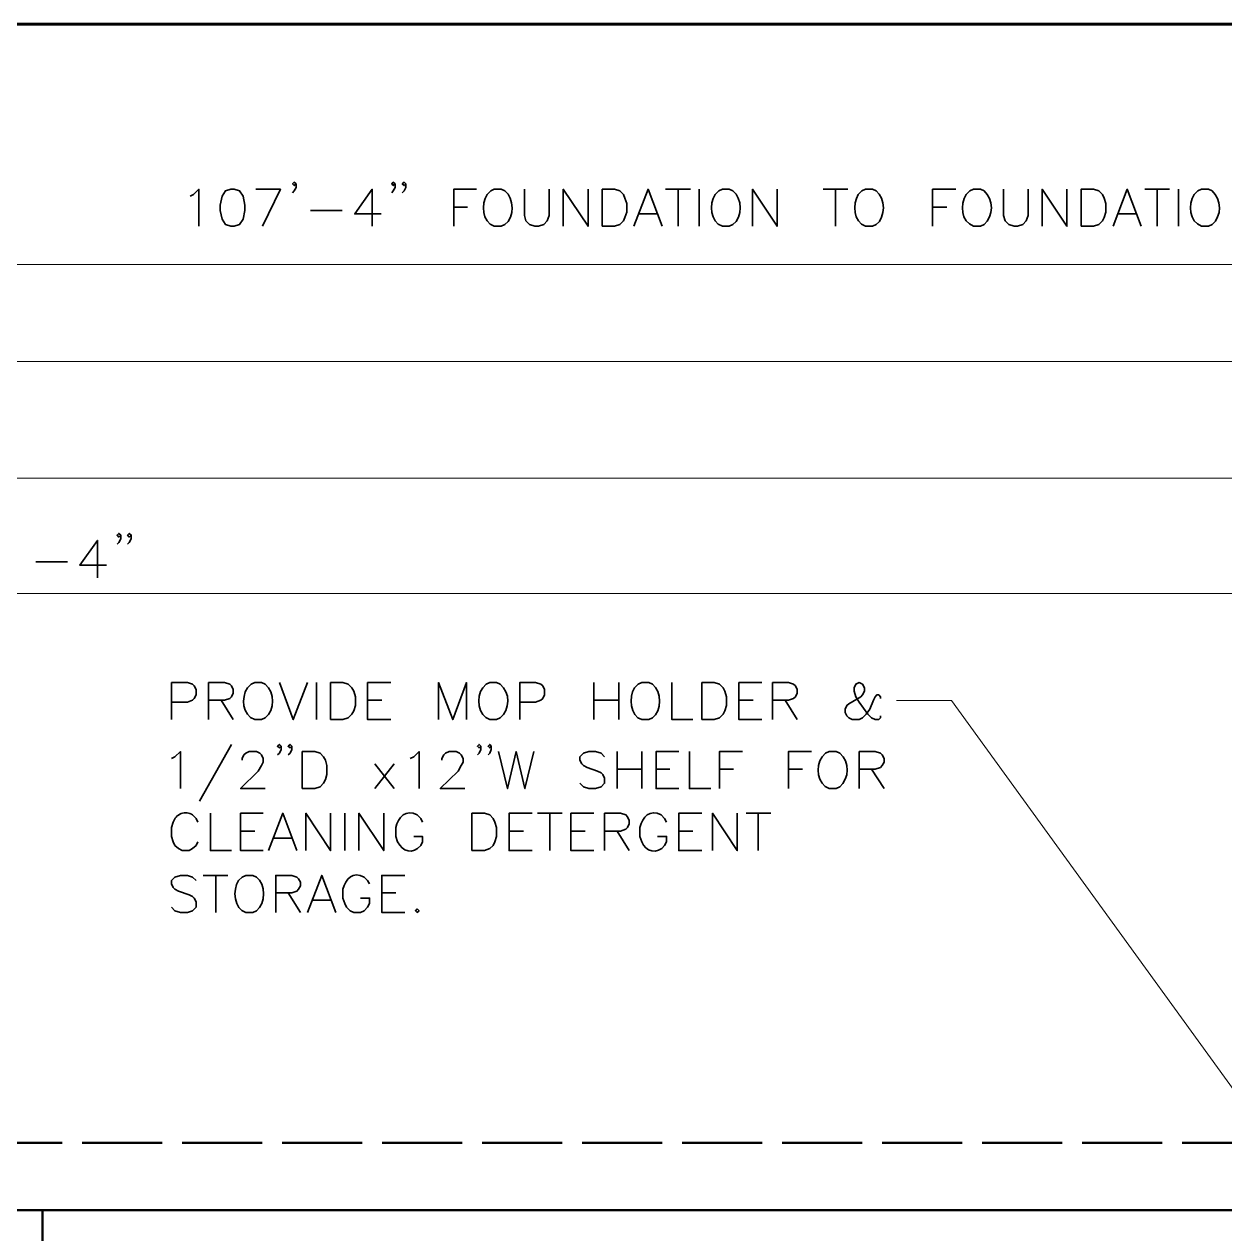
# Model space of a CAD drawing. Header units: inches. Extents: x 5 to 516, y -193 to 129.
# Drawn here: x 68.35 to 80.48, y 83.51 to 95.73 of the extents above; entities that cross this region are included whole.
import ezdxf

# ---------------------------------------------------------------- set-up
doc = ezdxf.new("R2010")
doc.units = ezdxf.units.IN
doc.header["$MEASUREMENT"] = 0
doc.linetypes.add('PDF_IMPORT', pattern=[1, 0.8, -0.2])
doc.layers.add('PDF_Geometry', color=7, linetype='Continuous')

msp = doc.modelspace()

# ---------------------------------------------------------------- linework, layer by layer
at = {"layer": 'PDF_Geometry', "lineweight": 60}
msp.add_lwpolyline([(144.7703083, 5.7343364), (144.7703083, 95.731007), (9.7736341, 95.731007), (9.7736341, 5.7343364)], dxfattribs=at)
at = {"layer": 'PDF_Geometry', "lineweight": 35}
for points in [[(71.1003059, 94.1176714), (71.0803059, 94.1010047), (71.0636393, 94.1176714), (71.0803059, 94.134338), (71.1003059, 94.1176714), (71.1003059, 94.0810047), (71.0803059, 94.0476714), (71.0636393, 94.0276714)], [(72.100306, 94.1176714), (72.080306, 94.1010047), (72.0636393, 94.1176714), (72.080306, 94.134338), (72.100306, 94.1176714), (72.100306, 94.0810047), (72.080306, 94.0476714), (72.0636393, 94.0276714)], [(72.2069683, 94.1176714), (72.1903017, 94.1010047), (72.1703017, 94.1176714), (72.1903017, 94.134338), (72.2069683, 94.1176714), (72.2069683, 94.0810047), (72.1903017, 94.0476714), (72.1703017, 94.0276714)], [(70.0269687, 93.9943396), (70.0636354, 94.0110063), (70.1169687, 94.0643397), (70.1169687, 93.6910063)], [(70.7602994, 93.6910085), (70.9402994, 94.0643418), (70.6902994, 94.0643418)], [(71.8669686, 93.6910068), (71.8669686, 94.0643402), (71.6903019, 93.8143402), (71.9569686, 93.8143402)], [(72.690299, 93.6910085), (72.690299, 94.0643418), (72.920299, 94.0643418)], [(73.2069728, 94.0476735), (73.1703061, 94.0643402), (73.1003061, 94.0643402), (73.0636394, 94.0476735), (73.0269728, 94.0110069)], [(73.4036373, 94.0643402), (73.4036373, 93.7976735), (73.4203039, 93.7443402), (73.4569706, 93.7076735), (73.510304, 93.6910068), (73.5469706, 93.6910068), (73.600304, 93.7076735), (73.6336373, 93.7443402), (73.6536373, 93.7976735), (73.6536373, 94.0643402)], [(73.7969682, 93.6910085), (73.7969682, 94.0643418), (74.0469682, 93.6910085), (74.0469682, 94.0643418)], [(74.5102997, 93.6910085), (74.653633, 94.0643418), (74.7969664, 93.6910085)], [(74.8303003, 94.0643402), (75.0803003, 94.0643402)], [(74.9569686, 94.0643402), (74.9569686, 93.6910068)], [(75.1703, 94.0643402), (75.1703, 93.6910068)], [(75.5103041, 94.0476735), (75.4736374, 94.0643402), (75.4036374, 94.0643402), (75.3669708, 94.0476735), (75.3303041, 94.0110069)], [(75.7069686, 93.6910085), (75.7069686, 94.0643418), (75.9569686, 93.6910085), (75.9569686, 94.0643418)], [(76.4203001, 94.0643402), (76.6703001, 94.0643402)], [(76.5469684, 94.0643402), (76.5469684, 93.6910068)], [(76.9569731, 94.0476735), (76.9203064, 94.0643402), (76.8503064, 94.0643402), (76.8136397, 94.0476735), (76.7769731, 94.0110069)], [(77.5269693, 93.6910085), (77.5269693, 94.0643418), (77.7603027, 94.0643418)], [(78.0469661, 94.0476735), (78.0102994, 94.0643402), (77.9402994, 94.0643402), (77.9036328, 94.0476735), (77.8669661, 94.0110069)], [(78.2436374, 94.0643402), (78.2436374, 93.7976735), (78.2603041, 93.7443402), (78.2969707, 93.7076735), (78.3503041, 93.6910068), (78.3836374, 93.6910068), (78.4403041, 93.7076735), (78.4736374, 93.7443402), (78.4936374, 93.7976735), (78.4936374, 94.0643402)], [(78.6336385, 93.6910085), (78.6336385, 94.0643418), (78.8836385, 93.6910085), (78.8836385, 94.0643418)], [(79.3503066, 93.6910085), (79.4936399, 94.0643418), (79.6336399, 93.6910085)], [(79.6703004, 94.0643402), (79.9203004, 94.0643402)], [(79.7969687, 94.0643402), (79.7969687, 93.6910068)], [(80.0103001, 94.0643402), (80.0103001, 93.6910068)], [(80.3503042, 94.0476735), (80.3136376, 94.0643402), (80.2436376, 94.0643402), (80.2069709, 94.0476735), (80.1703042, 94.0110069)], [(71.2436368, 93.8510087), (71.5636369, 93.8510087)], [(72.690299, 93.8843407), (72.830299, 93.8843407)], [(77.5269693, 93.8843407), (77.6703027, 93.8843407)], [(73.1003061, 93.6910068), (73.1703061, 93.6910068), (73.2069728, 93.7076735)], [(74.5636376, 93.8143402), (74.7436377, 93.8143402)], [(75.4036374, 93.6910068), (75.4736374, 93.6910068), (75.5103041, 93.7076735)], [(76.8503064, 93.6910068), (76.9203064, 93.6910068), (76.9569731, 93.7076735)], [(77.9402994, 93.6910068), (78.0102994, 93.6910068), (78.0469661, 93.7076735)], [(79.4036378, 93.8143402), (79.5803044, 93.8143402)], [(80.2436376, 93.6910068), (80.3136376, 93.6910068), (80.3503042, 93.7076735)], [(69.32697, 90.5710063), (69.30697, 90.5510063), (69.2903033, 90.5710063), (69.30697, 90.587673), (69.32697, 90.5710063), (69.32697, 90.5343396), (69.30697, 90.497673), (69.2903033, 90.4810063)], [(69.4336391, 90.5710063), (69.4136391, 90.5510063), (69.3969725, 90.5710063), (69.4136391, 90.587673), (69.4336391, 90.5710063), (69.4336391, 90.5343396), (69.4136391, 90.497673), (69.3969725, 90.4810063)], [(69.0936326, 90.1410084), (69.0936326, 90.5176751), (68.9136326, 90.2676751), (69.1836326, 90.2676751)], [(68.4703008, 90.3010071), (68.7903009, 90.3010071)], [(69.8403028, 88.7076707), (69.8403028, 89.081004), (70.0003029, 89.081004), (70.0536362, 89.0643374), (70.0703029, 89.0476707), (70.0903029, 89.011004), (70.0903029, 88.9576707), (70.0703029, 88.921004), (70.0536362, 88.9043373), (70.0003029, 88.8843373), (69.8403028, 88.8843373)], [(70.2136346, 88.7076707), (70.2136346, 89.081004), (70.3736346, 89.081004), (70.4303013, 89.0643374), (70.4469679, 89.0476707), (70.4636346, 89.011004), (70.4636346, 88.9743373), (70.4469679, 88.9376707), (70.4303013, 88.921004), (70.3736346, 88.9043373), (70.2136346, 88.9043373)], [(70.7869693, 89.0643425), (70.7503026, 89.0810092), (70.6803026, 89.0810092), (70.643636, 89.0643425), (70.6069693, 89.0276758)], [(70.9303027, 89.0810092), (71.0703027, 88.7076758), (71.213636, 89.0810092)], [(71.3036344, 89.0810092), (71.3036344, 88.7076758)], [(72.0536372, 88.7076707), (71.8203038, 88.7076707), (71.8203038, 89.081004), (72.0536372, 89.081004)], [(72.5369651, 88.7076707), (72.5369651, 89.081004), (72.6802985, 88.7076707), (72.8202985, 89.081004), (72.8202985, 88.7076707)], [(73.1603012, 89.0643425), (73.1236345, 89.0810092), (73.0536345, 89.0810092), (73.0169679, 89.0643425), (72.9836345, 89.0276758)], [(73.3569657, 88.7076707), (73.3569657, 89.081004), (73.5169657, 89.081004), (73.5702991, 89.0643374), (73.5902991, 89.0476707), (73.6069657, 89.011004), (73.6069657, 88.9576707), (73.5902991, 88.921004), (73.5702991, 88.9043373), (73.5169657, 88.8843373), (73.3569657, 88.8843373)], [(74.1069658, 89.0810092), (74.1069658, 88.7076758)], [(74.3569658, 89.0810092), (74.3569658, 88.7076758)], [(74.6969699, 89.0643425), (74.6603032, 89.0810092), (74.5903032, 89.0810092), (74.5536366, 89.0643425), (74.5169699, 89.0276758)], [(74.8936344, 89.0810092), (74.8936344, 88.7076758), (75.1069678, 88.7076758)], [(75.8036375, 88.7076707), (75.5703041, 88.7076707), (75.5703041, 89.081004), (75.8036375, 89.081004)], [(75.9103039, 88.7076707), (75.9103039, 89.081004), (76.0703039, 89.081004), (76.1236372, 89.0643374), (76.1436372, 89.0476707), (76.1603039, 89.011004), (76.1603039, 88.9743373), (76.1436372, 88.9376707), (76.1236372, 88.921004), (76.0703039, 88.9043373), (75.9103039, 88.9043373)], [(77.0003037, 88.9210089), (77.0003037, 88.9376756), (76.983637, 88.9576756), (76.963637, 88.9576756), (76.9469704, 88.9376756), (76.9303037, 88.9043422), (76.893637, 88.8143422), (76.8569703, 88.7610089), (76.8203037, 88.7243422), (76.7869703, 88.7076755), (76.713637, 88.7076755), (76.6803037, 88.7243422), (76.6603037, 88.7443422), (76.643637, 88.7776755), (76.643637, 88.8143422), (76.6603037, 88.8510089), (76.6803037, 88.8676756), (76.803637, 88.9376756), (76.8203037, 88.9576756), (76.8403037, 88.9943422), (76.8403037, 89.0276756), (76.8203037, 89.0643422), (76.7869703, 89.0810089), (76.7503037, 89.0643422), (76.733637, 89.0276756), (76.733637, 88.9943422), (76.7503037, 88.9376756), (76.7869703, 88.8843422), (76.873637, 88.7610089), (76.9103037, 88.7243422), (76.9469704, 88.7076755), (76.983637, 88.7076755), (77.0003037, 88.7243422), (77.0003037, 88.7443422)], [(70.3403029, 88.9043395), (70.4636362, 88.7076728)], [(71.8203038, 88.9043395), (71.9636372, 88.9043395)], [(74.1069658, 88.9043395), (74.3569658, 88.9043395)], [(75.5703041, 88.9043395), (75.7136375, 88.9043395)], [(76.0369654, 88.9043395), (76.1602987, 88.7076728)], [(70.6803026, 88.7076758), (70.7503026, 88.7076758), (70.7869693, 88.7243425)], [(73.0536345, 88.7076758), (73.1236345, 88.7076758), (73.1603012, 88.7243425)], [(74.5903032, 88.7076758), (74.6603032, 88.7076758), (74.6969699, 88.7243425)], [(70.446972, 88.4576706), (70.1236386, 87.8843373)], [(70.946972, 88.4376715), (70.9303054, 88.4210048), (70.9103054, 88.4376715), (70.9303054, 88.4576715), (70.946972, 88.4376715), (70.946972, 88.4043381), (70.9303054, 88.3676714), (70.9103054, 88.3510048)], [(71.0536344, 88.4376715), (71.0369677, 88.4210048), (71.0169677, 88.4376715), (71.0369677, 88.4576715), (71.0536344, 88.4376715), (71.0536344, 88.4043381), (71.0369677, 88.3676714), (71.0169677, 88.3510048)], [(72.9636348, 88.4376715), (72.9469681, 88.4210048), (72.9303015, 88.4376715), (72.9469681, 88.4576715), (72.9636348, 88.4376715), (72.9636348, 88.4043381), (72.9469681, 88.3676714), (72.9303015, 88.3510048)], [(73.0703039, 88.4376715), (73.0536373, 88.4210048), (73.0369706, 88.4376715), (73.0536373, 88.4576715), (73.0703039, 88.4376715), (73.0703039, 88.4043381), (73.0536373, 88.3676714), (73.0369706, 88.3510048)], [(69.8403028, 88.3143397), (69.8736362, 88.3310064), (69.9303029, 88.3843397), (69.9303029, 88.0110064)], [(70.5536343, 88.2976704), (70.5536343, 88.314337), (70.570301, 88.3510037), (70.590301, 88.3676704), (70.6236343, 88.384337), (70.6969677, 88.384337), (70.7336344, 88.3676704), (70.750301, 88.3510037), (70.7669677, 88.314337), (70.7669677, 88.2776704), (70.750301, 88.244337), (70.7136344, 88.1876703), (70.5369677, 88.0110037), (70.7869677, 88.0110037)], [(72.2503033, 88.3143397), (72.28697, 88.3310064), (72.3403033, 88.3843397), (72.3403033, 88.0110064)], [(72.5703039, 88.2976704), (72.5703039, 88.314337), (72.5903039, 88.3510037), (72.6069705, 88.3676704), (72.6436372, 88.384337), (72.7136372, 88.384337), (72.7503039, 88.3676704), (72.7669706, 88.3510037), (72.7869706, 88.314337), (72.7869706, 88.2776704), (72.7669706, 88.244337), (72.7336372, 88.1876703), (72.5536372, 88.0110037), (72.8036372, 88.0110037)], [(73.1436343, 88.3843403), (73.2336343, 88.0110069), (73.320301, 88.3843403), (73.410301, 88.0110069), (73.500301, 88.3843403)], [(74.2136349, 88.3310091), (74.1803016, 88.3676758), (74.1236349, 88.3843425), (74.0536349, 88.3843425), (74.0003016, 88.3676758), (73.9636349, 88.3310091), (73.9636349, 88.2976758), (73.9836349, 88.2610091), (74.0003016, 88.2443424), (74.0369682, 88.2243424), (74.1436349, 88.1876758), (74.1803016, 88.1710091), (74.1969682, 88.1543424), (74.2136349, 88.1176758), (74.2136349, 88.0643424), (74.1803016, 88.0276758), (74.1236349, 88.0110091), (74.0536349, 88.0110091), (74.0003016, 88.0276758), (73.9636349, 88.0643424)], [(74.3403032, 88.3843403), (74.3403032, 88.0110069)], [(74.5903032, 88.3843403), (74.5903032, 88.0110069)], [(74.9636341, 88.0110085), (74.7336341, 88.0110085), (74.7336341, 88.3843419), (74.9636341, 88.3843419)], [(75.0703041, 88.3843403), (75.0703041, 88.0110069), (75.2869708, 88.0110069)], [(75.3736353, 88.0110085), (75.3736353, 88.3843419), (75.6069686, 88.3843419)], [(76.0703042, 88.0110085), (76.0703042, 88.3843419), (76.3036375, 88.3843419)], [(76.5903009, 88.3676736), (76.5536343, 88.3843403), (76.4836343, 88.3843403), (76.4469676, 88.3676736), (76.4103009, 88.3310069)], [(76.7869655, 88.0110085), (76.7869655, 88.3843419), (76.9469655, 88.3843419), (77.0002988, 88.3676752), (77.0169655, 88.3510086), (77.0369655, 88.3143419), (77.0369655, 88.2776752), (77.0169655, 88.2443419), (77.0002988, 88.2243419), (76.9469655, 88.2076752), (76.7869655, 88.2076752)], [(71.8936342, 88.2610086), (72.0903009, 88.0110085)], [(72.090303, 88.2610086), (71.8936363, 88.0110085)], [(74.3403032, 88.2076706), (74.5903032, 88.2076706)], [(74.7336341, 88.2076706), (74.8736341, 88.2076706)], [(75.3736353, 88.2076706), (75.5169686, 88.2076706)], [(76.0703042, 88.2076706), (76.2136375, 88.2076706)], [(76.910304, 88.2076706), (77.0369706, 88.0110039)], [(76.4836343, 88.0110069), (76.5536343, 88.0110069), (76.5903009, 88.0276736)], [(70.2336338, 87.7610085), (70.2336338, 87.3843418), (70.4469671, 87.3843418)], [(70.766965, 87.3843402), (70.536965, 87.3843402), (70.536965, 87.7610069), (70.766965, 87.7610069)], [(70.8203037, 87.3843402), (70.9636371, 87.7610069), (71.1069704, 87.3843402)], [(71.1969721, 87.3843402), (71.1969721, 87.7610069), (71.4469721, 87.3843402), (71.4469721, 87.7610069)], [(71.590303, 87.7610085), (71.590303, 87.3843418)], [(71.7336339, 87.3843402), (71.7336339, 87.7610069), (71.9836339, 87.3843402), (71.9836339, 87.7610069)], [(72.373635, 87.6710088), (72.3569684, 87.7076755), (72.3203017, 87.7443421)], [(73.4836367, 87.3843402), (73.2503034, 87.3843402), (73.2503034, 87.7610069), (73.4836367, 87.7610069)], [(73.5369652, 87.7610085), (73.7869652, 87.7610085)], [(73.6603037, 87.7610085), (73.6603037, 87.3843418)], [(74.1069685, 87.3843402), (73.8736351, 87.3843402), (73.8736351, 87.7610069), (74.1069685, 87.7610069)], [(74.2136349, 87.3843402), (74.2136349, 87.7610069), (74.3736349, 87.7610069), (74.4303016, 87.7443402), (74.4469683, 87.7243402), (74.4636349, 87.6876736), (74.4636349, 87.6543402), (74.4469683, 87.6176736), (74.4303016, 87.6010069), (74.3736349, 87.5810069), (74.2136349, 87.5810069)], [(74.8403032, 87.6710088), (74.8203032, 87.7076755), (74.7869699, 87.7443421)], [(75.1969683, 87.3843402), (74.963635, 87.3843402), (74.963635, 87.7610069), (75.1969683, 87.7610069)], [(75.3036347, 87.3843402), (75.3036347, 87.7610069), (75.5536347, 87.3843402), (75.5536347, 87.7610069)], [(75.6436345, 87.7610085), (75.8936345, 87.7610085)], [(75.766973, 87.7610085), (75.766973, 87.3843418)], [(72.1069683, 87.6176755), (72.1069683, 87.5276754), (72.123635, 87.4743421)], [(74.5703032, 87.6176755), (74.5703032, 87.5276754), (74.5903032, 87.4743421)], [(70.536965, 87.5810091), (70.6802983, 87.5810091)], [(70.8736349, 87.5110085), (71.0536349, 87.5110085)], [(72.3569684, 87.4376754), (72.373635, 87.4743421), (72.373635, 87.5276754), (72.2869684, 87.5276754)], [(73.2503034, 87.5810091), (73.3936367, 87.5810091)], [(73.8736351, 87.5810091), (74.0169685, 87.5810091)], [(74.3403032, 87.5810091), (74.4636366, 87.3843424)], [(74.8203032, 87.4376754), (74.8403032, 87.4743421), (74.8403032, 87.5276754), (74.7503032, 87.5276754)], [(74.963635, 87.5810091), (75.1069683, 87.5810091)], [(70.0903029, 87.081009), (70.0536362, 87.1176757), (70.0003029, 87.1343424), (69.9303029, 87.1343424), (69.8736362, 87.1176757), (69.8403028, 87.081009), (69.8403028, 87.0476757), (69.8569695, 87.011009), (69.8736362, 86.9943423), (69.9103029, 86.9743423), (70.0169695, 86.9376757), (70.0536362, 86.921009), (70.0703029, 86.9043423), (70.0903029, 86.8676757), (70.0903029, 86.8143423), (70.0536362, 86.7776757), (70.0003029, 86.761009), (69.9303029, 86.761009), (69.8736362, 86.7776757), (69.8403028, 86.8143423)], [(70.1603034, 87.1343402), (70.4103034, 87.1343402)], [(70.2869649, 87.1343402), (70.2869649, 86.7610068)], [(70.6969696, 87.1176735), (70.6603029, 87.1343402), (70.5903029, 87.1343402), (70.5536362, 87.1176735), (70.5169696, 87.0810068)], [(70.8936341, 86.7610084), (70.8936341, 87.1343418), (71.0536341, 87.1343418), (71.1069674, 87.1176751), (71.1236341, 87.1010085), (71.1436341, 87.0643418), (71.1436341, 87.0276751), (71.1236341, 86.9943418), (71.1069674, 86.9743418), (71.0536341, 86.9576751), (70.8936341, 86.9576751)], [(71.2136347, 86.7610084), (71.356968, 87.1343418), (71.5003014, 86.7610084)], [(71.840303, 87.0476703), (71.820303, 87.0810036), (71.7869697, 87.1176703)], [(72.1969681, 86.7610084), (71.9636347, 86.7610084), (71.9636347, 87.1343418), (72.1969681, 87.1343418)], [(71.570303, 86.9943369), (71.570303, 86.9043369), (71.590303, 86.8510036), (71.6069697, 86.8143369), (71.6436363, 86.7776702), (71.680303, 86.7610036), (71.750303, 86.7610036), (71.7869697, 86.7776702), (71.820303, 86.8143369), (71.840303, 86.8510036), (71.840303, 86.9043369), (71.750303, 86.9043369)], [(71.0169726, 86.9576705), (71.1436393, 86.7610038)], [(71.2669726, 86.8843402), (71.4469726, 86.8843402)], [(71.9636347, 86.9576705), (72.1069681, 86.9576705)], [(70.5903029, 86.7610068), (70.6603029, 86.7610068), (70.6969696, 86.7776735)]]:
    msp.add_lwpolyline(points, dxfattribs=at)
for points in [[(70.4402988, 94.0643402), (70.3836322, 94.0476735), (70.3502988, 93.9943402), (70.3302988, 93.9043402), (70.3302988, 93.8510068), (70.3502988, 93.7610068), (70.3836322, 93.7076735), (70.4402988, 93.6910068), (70.4736322, 93.6910068), (70.5269655, 93.7076735), (70.5636322, 93.7610068), (70.5802988, 93.8510068), (70.5802988, 93.9043402), (70.5636322, 93.9943402), (70.5269655, 94.0476735), (70.4736322, 94.0643402)], [(74.1902991, 93.6910085), (74.1902991, 94.0643418), (74.3136325, 94.0643418), (74.3669658, 94.0476752), (74.4036325, 94.0110085), (74.4202991, 93.9743418), (74.4402991, 93.9210085), (74.4402991, 93.8310085), (74.4202991, 93.7776751), (74.4036325, 93.7443418), (74.3669658, 93.7076751), (74.3136325, 93.6910085)], [(79.0269694, 93.6910085), (79.0269694, 94.0643418), (79.1536361, 94.0643418), (79.2069694, 94.0476752), (79.2436361, 94.0110085), (79.2603028, 93.9743418), (79.2769695, 93.9210085), (79.2769695, 93.8310085), (79.2603028, 93.7776751), (79.2436361, 93.7443418), (79.2069694, 93.7076751), (79.1536361, 93.6910085)], [(71.4469721, 88.7076707), (71.4469721, 89.081004), (71.5703054, 89.081004), (71.6236388, 89.0643374), (71.6603054, 89.0276707), (71.6803054, 88.9943373), (71.6969721, 88.9376707), (71.6969721, 88.851004), (71.6803054, 88.7976707), (71.6603054, 88.761004), (71.6236388, 88.7243373), (71.5703054, 88.7076707)], [(75.1969724, 88.7076707), (75.1969724, 89.081004), (75.3203057, 89.081004), (75.3736391, 89.0643374), (75.4103057, 89.0276707), (75.4303057, 88.9943373), (75.4469724, 88.9376707), (75.4469724, 88.851004), (75.4303057, 88.7976707), (75.4103057, 88.761004), (75.3736391, 88.7243373), (75.3203057, 88.7076707)], [(71.1603035, 88.0110085), (71.1603035, 88.3843419), (71.2869702, 88.3843419), (71.3403035, 88.3676752), (71.3736368, 88.3310086), (71.3936368, 88.2976752), (71.4103035, 88.2443419), (71.4103035, 88.1543419), (71.3936368, 88.1010086), (71.3736368, 88.0643419), (71.3403035, 88.0276752), (71.2869702, 88.0110085)], [(72.8736351, 87.3843402), (72.8736351, 87.7610069), (73.0003017, 87.7610069), (73.0536351, 87.7443402), (73.0903018, 87.7076736), (73.1069684, 87.6710069), (73.1236351, 87.6176736), (73.1236351, 87.5276735), (73.1069684, 87.4743402), (73.0903018, 87.4376735), (73.0536351, 87.4043402), (73.0003017, 87.3843402)], [(72.3203039, 86.7976702), (72.3036372, 86.7776702), (72.3203039, 86.7610036), (72.3403039, 86.7776702)]]:
    msp.add_lwpolyline(points, close=True, dxfattribs=at)
at = {"layer": 'PDF_Geometry', "lineweight": 15}
for points in [[(25.8702947, 93.3043439), (126.1436385, 93.3043439)], [(25.8702947, 92.3243363), (83.830301, 92.3243363), (93.3069685, 92.3243363)], [(84.1202994, 91.1476733), (28.2036282, 91.1476733), (25.8702947, 91.1476733)], [(52.8702986, 89.9810065), (55.3302987, 89.9810065), (81.6636341, 89.9810065), (84.1203011, 89.9810065)], [(81.9303035, 83.0910049), (77.7169701, 88.9010055), (77.1636363, 88.9010055)]]:
    msp.add_lwpolyline(points, dxfattribs=at)
at = {"layer": 'PDF_Geometry', "lineweight": 35}
msp.add_lwpolyline([(70.1069655, 87.6710088), (70.0902988, 87.7076755), (70.0536321, 87.7443421, 0.5085487246), (69.8569654, 87.6710088), (69.8402988, 87.6176755), (69.8402988, 87.5276754), (69.8569654, 87.4743421), (69.8736321, 87.4376754), (69.9102988, 87.4043421), (69.9469655, 87.3843421), (70.0169655, 87.3843421), (70.0536321, 87.4043421), (70.0902988, 87.4376754), (70.1069655, 87.4743421)], format="xyb", dxfattribs=at)
at = {"layer": 'PDF_Geometry', "linetype": 'PDF_IMPORT', "lineweight": 50, "ltscale": 1.01}
msp.add_lwpolyline([(83.886966, 84.4343362), (61.6536366, 84.4343413)], dxfattribs=at)
at = {"layer": 'PDF_Geometry', "lineweight": 50}
for points in [[(52.8702969, 83.0876751), (52.8702969, 83.7543418), (84.1202994, 83.7543418), (84.1202994, 83.0876751)], [(68.5369648, 83.7543418), (68.5369648, 83.4210085)]]:
    msp.add_lwpolyline(points, dxfattribs=at)
at = {"layer": 'PDF_Geometry', "lineweight": 35}
for points in [[(73.0269728, 94.0110069), (72.9669172, 93.9147846), (72.9750839, 93.7306179), (73.1003061, 93.6910068)], [(73.2069728, 93.7076735), (73.3061394, 93.7777846), (73.3034172, 93.9772291), (73.2069728, 94.0476735)], [(75.3303041, 94.0110069), (75.2702485, 93.9147846), (75.2784152, 93.7306179), (75.4036374, 93.6910068)], [(75.5103041, 93.7076735), (75.6094708, 93.7777846), (75.6067486, 93.9772291), (75.5103041, 94.0476735)], [(76.7769731, 94.0110069), (76.7169175, 93.9147846), (76.7250842, 93.7306179), (76.8503064, 93.6910068)], [(76.9569731, 93.7076735), (77.0561397, 93.7777846), (77.0534175, 93.9772291), (76.9569731, 94.0476735)], [(77.8669661, 94.0110069), (77.8002994, 93.9104513), (77.8145772, 93.7359513), (77.9402994, 93.6910068)], [(78.0469661, 93.7076735), (78.1477439, 93.7923402), (78.1439106, 93.9635624), (78.0469661, 94.0476735)], [(80.1703042, 94.0110069), (80.1036375, 93.9104513), (80.1179153, 93.7359513), (80.2436376, 93.6910068)], [(80.3503042, 93.7076735), (80.451082, 93.7923402), (80.4472487, 93.9635624), (80.3503042, 94.0476735)], [(70.7869693, 88.7243425), (70.8840804, 88.8075647), (70.8866915, 88.9811758), (70.7869693, 89.0643425)], [(73.1603012, 88.7243425), (73.261079, 88.8057869), (73.2633568, 88.9833425), (73.1603012, 89.0643425)], [(74.6969699, 88.7243425), (74.7934699, 88.7945647), (74.7955255, 88.9945647), (74.6969699, 89.0643425)], [(70.6069693, 89.0276758), (70.5388026, 88.9290092), (70.5569693, 88.7521758), (70.6803026, 88.7076758)], [(72.9836345, 89.0276758), (72.9116901, 88.9394536), (72.9388568, 88.7404536), (73.0536345, 88.7076758)], [(74.5169699, 89.0276758), (74.4536921, 88.9352314), (74.4715254, 88.739898), (74.5903032, 88.7076758)], [(76.4103009, 88.3310069), (76.3412454, 88.232618), (76.3606898, 88.0555069), (76.4836343, 88.0110069)], [(76.5903009, 88.0276736), (76.6872454, 88.1117847), (76.6910787, 88.2830069), (76.5903009, 88.3676736)], [(72.3203017, 87.7443421), (72.2158572, 87.8111199), (72.1240239, 87.7202866), (72.1069683, 87.6176755)], [(74.7869699, 87.7443421), (74.6709143, 87.8071199), (74.5964699, 87.7254532), (74.5703032, 87.6176755)], [(72.123635, 87.4743421), (72.172635, 87.370731), (72.2770239, 87.3405643), (72.3569684, 87.4376754)], [(74.5903032, 87.4743421), (74.6220255, 87.3773977), (74.7491366, 87.3381754), (74.8203032, 87.4376754)], [(70.6969696, 86.7776735), (70.793414, 86.8481179), (70.7961363, 87.0475624), (70.6969696, 87.1176735)], [(71.7869697, 87.1176703), (71.6751919, 87.1800036), (71.5957474, 87.1001703), (71.570303, 86.9943369)], [(70.5169696, 87.0810068), (70.4526362, 86.9885624), (70.4723585, 86.792729), (70.5903029, 86.7610068)]]:
    msp.add_open_spline(points, degree=3, dxfattribs=at)

doc.saveas('drawing.dxf')
